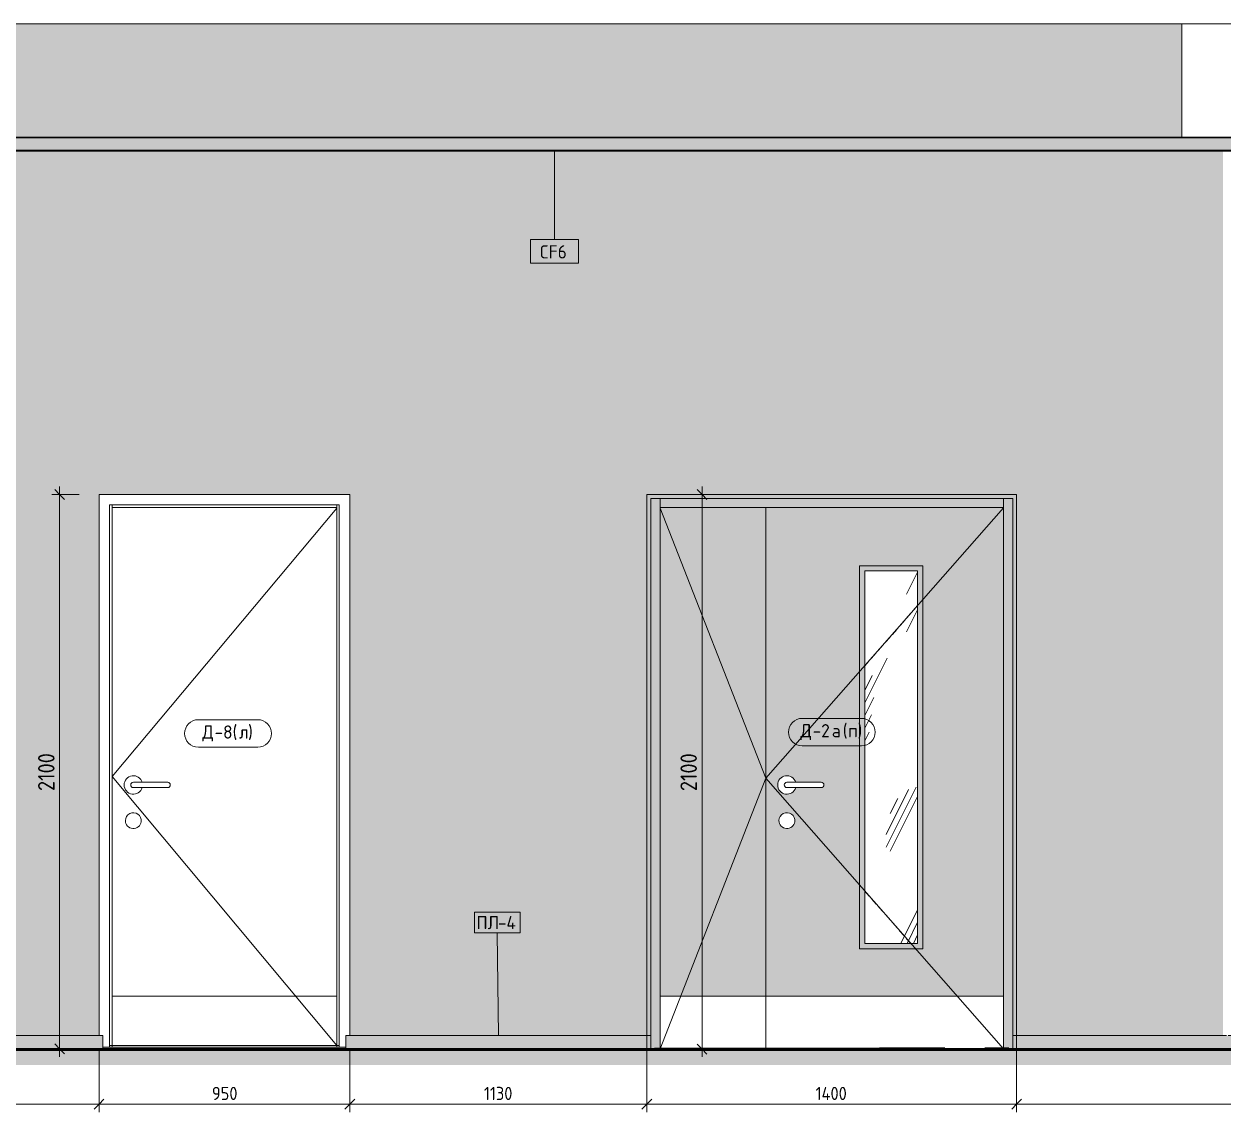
# Model space of a CAD drawing. Header units: millimetres. Extents: x 80461 to 154144, y -1987 to 15370.
# Drawn here: x 141929 to 146470, y 8161 to 12280 of the extents above; entities that cross this region are included whole.
import ezdxf

# ---------------------------------------------------------------- set-up
doc = ezdxf.new("R2010")
doc.units = ezdxf.units.MM
doc.linetypes.add('200_ШТРИХ__ш1_п0_6_', pattern=[40, 25, -15])
doc.linetypes.add('Штрих', pattern=[158.75, 79.375, -79.375])
for name, color, linetype, lineweight in [('A-ANNO-DIMS', 7, 'Continuous', 9), ('A-ANNO-DIMS-25', 7, 'Continuous', 9), ('A-CLNG-IDEN', 7, 'Continuous', 9), ('A-DETL', 7, 'Continuous', 9), ('A-DOOR', 7, 'Continuous', 9), ('A-DOOR-2', 7, 'Штрих', 9), ('A-DOOR-3', 7, '200_ШТРИХ__ш1_п0_6_', 9), ('A-DOOR-FRAM-1', 7, 'Continuous', 9), ('A-DOOR-IDEN', 7, 'Continuous', 9), ('A-FLOR', 7, 'Continuous', 9), ('A-GENM', 7, 'Continuous', 9), ('A-GENM-IDEN', 7, 'Continuous', 9), ('A-WALL-PATT', 7, 'Continuous', 9), ('I-WALL', 7, 'Continuous', 9), ('Ограждение', 7, 'Continuous', 9), ('Поручни', 7, 'Continuous', 9)]:
    doc.layers.add(name, color=color, linetype=linetype, lineweight=lineweight)
for name, color, linetype, lineweight, true_color in [('A-CLNG-1', 7, 'Continuous', 9, 0x787878), ('A-CLNG-FNSH-1', 7, 'Continuous', 30, 0x3c3c3c), ('A-FLOR-1', 7, 'Continuous', 9, 0x787878), ('A-FLOR-FNSH-2', 7, 'Continuous', 30, 0x3c3c3c)]:
    doc.layers.add(name, color=color, linetype=linetype, lineweight=lineweight, true_color=true_color)
doc.styles.add('GOST Common_5', font='GOST_Common.ttf', dxfattribs={"height": 50})
doc.styles.add('ISOCPEUR_2', font='isocpeur.ttf', dxfattribs={"width": 0.9, "height": 62.5})
doc.styles.add('ISOCPEUR_3', font='isocpeur.ttf', dxfattribs={"width": 0.9, "height": 50})
doc.dimstyles.new('ISO-2_0_0_9К_Средний_округл2', dxfattribs={"dimscale": 304.8, "dimtxt": 49.799059, "dimasz": 0.123031, "dimexe": 0.098425, "dimexo": 0, "dimgap": 0, "dimtad": 1, "dimdec": 0, "dimrnd": 10, "dimzin": 0, "dimdsep": 46, "dimtxsty": 'ISOCPEUR_3', "dimblk1": 'OBLIQUE', "dimblk2": 'OBLIQUE', "dimsah": 1, "dimcen": 0.09, "dimdle": 0.098425, "dimazin": 0, "dimtfac": 1, "dimtdec": 4, "dimtix": 1, "dimtmove": 0, "dimatfit": 3, "dimfxl": 1, "dimtvp": 1, "dimtolj": 1, "dimtzin": 0, "dimarcsym": 2})
doc.dimstyles.new('ISO-2_5_0_9К_БОЛЬШОЙ_1', dxfattribs={"dimscale": 304.8, "dimtxt": 62.248823, "dimasz": 0.123031, "dimexe": 0.098425, "dimexo": 0.246063, "dimgap": 0, "dimtad": 1, "dimdec": 0, "dimrnd": 10, "dimzin": 0, "dimdsep": 46, "dimtxsty": 'ISOCPEUR_2', "dimblk1": 'OBLIQUE', "dimblk2": 'OBLIQUE', "dimsah": 1, "dimcen": 0.09, "dimdle": 0.098425, "dimazin": 0, "dimtfac": 1, "dimtdec": 4, "dimtix": 1, "dimtmove": 0, "dimatfit": 3, "dimfxl": 1, "dimtvp": 1, "dimtolj": 1, "dimtzin": 0, "dimarcsym": 2})

# ---------------------------------------------------------------- blocks, each defined once
blk = doc.blocks.new('110_Дверь_СКБ_2Ст - Д-2а_п_ Из коридора на лестницу-32215207-Развертка 3_41-3')
at = {"layer": 'A-DOOR'}
blk.add_hatch(color=256, dxfattribs=at).paths.add_polyline_path([(-91335, 8599), (-90935, 8599), (-90935, 10449), (-91335, 10449), (-91335, 8831)])
h = blk.add_hatch(color=256, dxfattribs=at)
h.paths.add_polyline_path([(-90935, 8599), (-90035, 8599), (-90035, 10449), (-90935, 10449), (-90935, 8831)])
h.paths.add_polyline_path([(-90466.5, 8799), (-90560, 8799), (-90560, 10209), (-90360, 10209), (-90360, 8799)])
h.paths.add_polyline_path([(-90857.1, 9234.1), (-90864.5, 9235.5), (-90871.2, 9238.8), (-90877, 9243.6), (-90881.3, 9249.6), (-90884.1, 9256.6), (-90885, 9264), (-90884, 9271.5), (-90881.3, 9278.5), (-90876.8, 9284.6), (-90870.9, 9289.4), (-90864.1, 9292.6), (-90856.6, 9294), (-90849.1, 9293.4), (-90841.9, 9291), (-90835.6, 9286.9), (-90830.5, 9281.3), (-90827, 9274.6), (-90825.2, 9267.3), (-90825.3, 9259.7), (-90827.3, 9252.5), (-90831, 9246), (-90836.2, 9240.6), (-90842.5, 9236.7), (-90849.7, 9234.5)])
h.paths.add_polyline_path([(-90855.5, 9364), (-90864.5, 9365.3), (-90872.8, 9368.9), (-90879.9, 9374.4), (-90885.4, 9381.7), (-90888.8, 9390), (-90890, 9399), (-90888.8, 9408), (-90885.4, 9416.3), (-90879.9, 9423.6), (-90872.8, 9429.1), (-90864.5, 9432.7), (-90855, 9433.9), (-90846.5, 9433), (-90838.1, 9429.7), (-90830.8, 9424.3), (-90825.1, 9417.3), (-90821.5, 9409), (-90725, 9409), (-90722.4, 9408.7), (-90720, 9407.7), (-90717.9, 9406.1), (-90716.3, 9404), (-90715.3, 9401.6), (-90715, 9399), (-90715.3, 9396.4), (-90716.3, 9394), (-90717.9, 9391.9), (-90720, 9390.3), (-90722.4, 9389.3), (-90725, 9389), (-90821.5, 9389), (-90825.1, 9380.7), (-90830.8, 9373.7), (-90838.1, 9368.3), (-90846.5, 9365), (-90855, 9364.1)])
h = blk.add_hatch(dxfattribs=at)
h.set_pattern_fill('FP_26', color=256, style=0, pattern_type=2)
h.set_pattern_definition([(63.435, (81.2, 31.75), (-255.5833, 766.7475), [317.5, -190.5, 317.5, -190.5, -403.903]), (63.435, (81.2, 31.75), (-255.5833, 766.7475), [-1016, 127, -276.903]), (63.435, (65.34, 47.6), (-255.5833, 766.7475), [254, -317.5, 190.5, -190.5, -467.403]), (63.435, (65.34, 47.6), (-255.5833, 766.7475), [-952.5, 222.25, -245.153]), (63.435, (65.34, 95.25), (-255.5833, 766.7475), [190.5, -381, 127, -190.5, -530.903]), (63.435, (65.34, 95.25), (-255.5833, 766.7475), [-889, 285.75, -245.153]), (63.435, (112.97, 47.6), (-255.5833, 766.7475), [190.5, -381, 158.75, -6404.653]), (63.435, (160.6, 95.25), (-255.5833, 766.7475), [95.25, -476.25, 63.5, -6499.903]), (63.435, (81.2, 174.6), (-255.5833, 766.7475), [63.5, -476.25, 63.5, -254, -562.653]), (63.435, (81.2, 174.6), (-255.5833, 766.7475), [-857.25, 158.75, -403.903]), (63.435, (366.97, 127), (-255.5833, 766.7475), [317.5, -476.25, 381, -251.503]), (63.435, (366.97, 79.4), (-255.5833, 766.7475), [444.5, -317.5, 476.25, -188.003]), (63.435, (398.7, 95.25), (-255.5833, 766.7475), [508, -254, 381, -276.903]), (63.435, (446.34, 142.9), (-255.5833, 766.7475), [317.5, -444.5, 254, -403.903]), (63.435, (398.7, 238.1), (-255.5833, 766.7475), [158.75, -635, 190.5, -435.653]), (63.435, (493.97, 190.5), (-255.5833, 766.7475), [127, -635, 127, -530.903])])
h.paths.add_polyline_path([(-90360, 8799), (-90360, 10209), (-90560, 10209), (-90560, 8799), (-90466.5, 8799)])
at = {"layer": 'A-DOOR-FRAM-1'}
for points in [[(-90000, 8450), (-89985, 8450), (-89985, 10499), (-91385, 10499), (-91385, 8450), (-91370, 8450), (-91370, 10484), (-90000, 10484), (-90000, 8461.4)], [(-91370, 8400), (-91356.2, 8400), (-91356.2, 8402), (-91335, 8402), (-91335, 10484), (-91370, 10484), (-91370, 8402)], [(-91335, 10449), (-90035, 10449), (-90035, 10484), (-91335, 10484)], [(-90015, 8400), (-90000, 8400), (-90000, 10484), (-90035, 10484), (-90035, 8402), (-90015, 8402)]]:
    blk.add_hatch(color=256, dxfattribs=at).paths.add_polyline_path(points)
at = {"layer": 'A-DOOR'}
for p, q in [((-90935, 10449), (-91335, 10449)), ((-91335, 8599), (-91335, 10449)), ((-90035, 10449), (-90935, 10449)), ((-90935, 8599), (-90935, 10449)), ((-90935, 10449), (-90935, 8599)), ((-90035, 10449), (-90035, 8599)), ((-90580, 10229), (-90340, 10229)), ((-90580, 10229), (-90580, 8779)), ((-90340, 10229), (-90340, 8779)), ((-90560, 10209), (-90560, 8799)), ((-90360, 10209), (-90560, 10209)), ((-90360, 8799), (-90360, 10209)), ((-90725, 9409), (-90855, 9409)), ((-90855, 9409), (-90821.5, 9409)), ((-90855, 9389), (-90725, 9389)), ((-90821.5, 9389), (-90855, 9389)), ((-90580, 8779), (-90340, 8779)), ((-90560, 8799), (-90360, 8799)), ((-90935, 8599), (-91335, 8599)), ((-91335, 8599), (-91335, 8402)), ((-90935, 8599), (-90035, 8599)), ((-90935, 8599), (-90935, 8402)), ((-90935, 8402), (-90935, 8599)), ((-90035, 8599), (-90035, 8402))]:
    blk.add_line(p, q, dxfattribs=at)
for centre, radius, start, end in [((-90855, 9399), 35, 16.6015, 180), ((-90855, 9399), 10, 90, 270), ((-90855, 9399), 10, 90, 270), ((-90725, 9399), 10, 270, 90), ((-90855, 9399), 35, 180, 343.3985), ((-90855, 9264), 30, 351.8301, 180), ((-90855, 9264), 30, 180, 351.8301)]:
    blk.add_arc(centre, radius, start, end, dxfattribs=at)
at = {"layer": 'A-DOOR-2'}
for p, q in [((-89985, 10499), (-91385, 10499)), ((-91385, 8400), (-91385, 10499)), ((-89985, 10499), (-91385, 10499)), ((-91385, 8400), (-91385, 10499)), ((-89985, 8400), (-89985, 10499)), ((-89985, 8400), (-89985, 10499))]:
    blk.add_line(p, q, dxfattribs=at)
at = {"layer": 'A-DOOR-3'}
for p, q in [((-90360, 10077.9), (-90560, 9850.4)), ((-90560, 8996.9), (-90386.2, 8799))]:
    blk.add_line(p, q, dxfattribs=at)
at = {"layer": 'A-DOOR-FRAM-1'}
for p, q in [((-91370, 8450), (-91370, 10484)), ((-91370, 10484), (-90000, 10484)), ((-91335, 10449), (-91335, 10484)), ((-91335, 10484), (-91335, 8599)), ((-90035, 10449), (-91335, 10449)), ((-90035, 10484), (-90035, 10449)), ((-90035, 10484), (-90035, 8599)), ((-90000, 10484), (-90000, 8450))]:
    blk.add_line(p, q, dxfattribs=at)
blk = doc.blocks.new('110_Дверь_СКБ_1Ст_Внутренняя1 - Д-8 950x2100h_охрана-31784688-Развертка 3_41-3')
at = {"layer": 'A-DOOR'}
for p, q in [((-92560, 10447.3), (-93410, 9431)), ((-93410, 9431), (-92560, 8413)), ((-93200, 9409), (-93330, 9409)), ((-93330, 9409), (-93296.5, 9409)), ((-93330, 9389), (-93200, 9389)), ((-93296.5, 9389), (-93330, 9389)), ((-92560, 8599), (-93410, 8599))]:
    blk.add_line(p, q, dxfattribs=at)
for centre, radius, start, end in [((-93330, 9399), 35, 16.6015, 180), ((-93330, 9399), 10, 90, 270), ((-93330, 9399), 10, 90, 270), ((-93200, 9399), 10, 270, 90), ((-93330, 9399), 35, 180, 343.3985), ((-93330, 9264), 30, 351.8301, 180), ((-93330, 9264), 30, 180, 351.8301)]:
    blk.add_arc(centre, radius, start, end, dxfattribs=at)
at = {"layer": 'A-DOOR-FRAM-1'}
for p, q in [((-93420, 8406.3), (-93420, 10459)), ((-93420, 10459), (-92550, 10459)), ((-93410, 10449), (-93410, 10459)), ((-93410, 10459), (-93410, 8406.3)), ((-93410, 10449), (-92560, 10449)), ((-92560, 10459), (-92560, 10449)), ((-92560, 8406.3), (-92560, 10459)), ((-92550, 10459), (-92550, 8406.3)), ((-92550, 8413), (-93420, 8413))]:
    blk.add_line(p, q, dxfattribs=at)
blk = doc.blocks.new('Плинтус - Плинтус светлый _сад_-33488235-Развертка 3_41-3')
at = {"layer": 'A-GENM'}
blk.add_hatch(color=256, dxfattribs=at).paths.add_polyline_path([(-90000, 8400), (-89170, 8400), (-89170, 8450), (-90000, 8450)])
for p, q in [((-90000, 8450), (-89190.5, 8450)), ((-90000, 8450), (-90000, 8400)), ((-89183.7, 8450), (-89170, 8450)), ((-89170, 8400), (-89170, 8450))]:
    blk.add_line(p, q, dxfattribs=at)
blk = doc.blocks.new('Плинтус - Плинтус светлый _сад_-33488238-Развертка 3_41-3')
at = {"layer": 'A-GENM'}
blk.add_hatch(color=256, dxfattribs=at).paths.add_polyline_path([(-94271.9, 8400), (-93445, 8400), (-93445, 8450), (-97382.9, 8450), (-97382.9, 8400), (-94290, 8400)])
for p, q in [((-97382.9, 8450), (-96698.3, 8450)), ((-96698.3, 8450), (-96578.3, 8450)), ((-96578.3, 8450), (-96092.3, 8450)), ((-96092.3, 8450), (-95972.3, 8450)), ((-95972.3, 8450), (-94698.3, 8450)), ((-94698.3, 8450), (-94578.3, 8450)), ((-94578.3, 8450), (-93445, 8450)), ((-93445, 8400), (-93445, 8450))]:
    blk.add_line(p, q, dxfattribs=at)
blk = doc.blocks.new('Плинтус - Плинтус светлый _сад_-33412398-Развертка 3_41-3')
at = {"layer": 'A-GENM'}
blk.add_hatch(color=256, dxfattribs=at).paths.add_polyline_path([(-91735, 8400), (-91370, 8400), (-91370, 8450), (-92525, 8450), (-92525, 8400), (-92157.8, 8400)])
for p, q in [((-92525, 8450), (-91370, 8450)), ((-92525, 8450), (-92525, 8400)), ((-91370, 8400), (-91370, 8450))]:
    blk.add_line(p, q, dxfattribs=at)
blk = doc.blocks.new('Ограждение - Ограждение-32882356-Развертка 3_41-3')
at = {"layer": 'Ограждение'}
blk.add_hatch(color=256, dxfattribs=at).paths.add_polyline_path([(-93445, 8400), (-92525, 8400), (-92525, 8406.3), (-93445, 8406.3)])
at = {"layer": 'Поручни'}
blk.add_line((-93445, 8406.3), (-92525, 8406.3), dxfattribs=at)
blk = doc.blocks.new('DIMBLOCK52-Развертка 3_41-3')
at = {"layer": 'A-ANNO-DIMS-25'}
for p, q in [((138274.6, 8400), (138274.6, 8160.7)), ((138274.6, 8190.7), (138274.6, 8400)), ((142213.6, 8400), (142213.6, 8160.7)), ((142213.6, 8190.7), (142213.6, 8400)), ((138274.6, 8190.7), (142213.6, 8190.7))]:
    blk.add_line(p, q, dxfattribs=at)
at = {"layer": 'A-ANNO-DIMS-25', "lineweight": 20}
for p, q in [((138274.6, 8190.7), (138255.8, 8172)), ((138274.6, 8190.7), (138293.3, 8209.5)), ((142213.6, 8190.7), (142194.8, 8172)), ((142213.6, 8190.7), (142232.3, 8209.5))]:
    blk.add_line(p, q, dxfattribs=at)
at = {"layer": 'A-ANNO-DIMS-25', "color": 0, "insert": (140178.5, 8256), "char_height": 50, "width": 157.442, "attachment_point": 1, "line_spacing_factor": 1.149209, "style": 'ISOCPEUR_3'}
blk.add_mtext('3940', dxfattribs=at)
blk = doc.blocks.new('_Oblique')
at = {"color": 0, "linetype": 'ByBlock', "lineweight": -2}
blk.add_line((-0.5, -0.5), (0.5, 0.5), dxfattribs=at)
blk = doc.blocks.new('DIMBLOCK53-Развертка 3_41-3')
at = {"layer": 'A-ANNO-DIMS-25'}
for p, q in [((142213.6, 8400), (142213.6, 8160.7)), ((142213.6, 8190.7), (142213.6, 8400)), ((143163.6, 8399), (143163.6, 8160.7)), ((143163.6, 8190.7), (143163.6, 8399)), ((142213.6, 8190.7), (143163.6, 8190.7))]:
    blk.add_line(p, q, dxfattribs=at)
at = {"layer": 'A-ANNO-DIMS-25', "lineweight": 20}
for p, q in [((142213.6, 8190.7), (142194.8, 8172)), ((142213.6, 8190.7), (142232.3, 8209.5)), ((143163.6, 8190.7), (143144.8, 8172)), ((143163.6, 8190.7), (143182.3, 8209.5))]:
    blk.add_line(p, q, dxfattribs=at)
at = {"layer": 'A-ANNO-DIMS-25', "color": 0, "insert": (142641.2, 8256), "char_height": 50, "width": 113.772, "attachment_point": 1, "line_spacing_factor": 1.149209, "style": 'ISOCPEUR_3'}
blk.add_mtext('950', dxfattribs=at)
blk = doc.blocks.new('DIMBLOCK54-Развертка 3_41-3')
at = {"layer": 'A-ANNO-DIMS-25'}
for p, q in [((143163.6, 8399), (143163.6, 8160.7)), ((143163.6, 8190.7), (143163.6, 8399)), ((144288.6, 8399), (144288.6, 8160.7)), ((144288.6, 8190.7), (144288.6, 8399)), ((143163.6, 8190.7), (144288.6, 8190.7))]:
    blk.add_line(p, q, dxfattribs=at)
at = {"layer": 'A-ANNO-DIMS-25', "lineweight": 20}
for p, q in [((143163.6, 8190.7), (143144.8, 8172)), ((143163.6, 8190.7), (143182.3, 8209.5)), ((144288.6, 8190.7), (144269.8, 8172)), ((144288.6, 8190.7), (144307.3, 8209.5))]:
    blk.add_line(p, q, dxfattribs=at)
at = {"layer": 'A-ANNO-DIMS-25', "color": 0, "insert": (143671.5, 8256), "char_height": 50, "width": 131.01, "attachment_point": 1, "line_spacing_factor": 1.149209, "style": 'ISOCPEUR_3'}
blk.add_mtext('1130', dxfattribs=at)
blk = doc.blocks.new('DIMBLOCK55-Развертка 3_41-3')
at = {"layer": 'A-ANNO-DIMS-25'}
for p, q in [((144288.6, 8399), (144288.6, 8160.7)), ((144288.6, 8190.7), (144288.6, 8399)), ((145688.6, 8399), (145688.6, 8160.7)), ((145688.6, 8190.7), (145688.6, 8399)), ((144288.6, 8190.7), (145688.6, 8190.7))]:
    blk.add_line(p, q, dxfattribs=at)
at = {"layer": 'A-ANNO-DIMS-25', "lineweight": 20}
for p, q in [((144288.6, 8190.7), (144269.8, 8172)), ((144288.6, 8190.7), (144307.3, 8209.5)), ((145688.6, 8190.7), (145669.8, 8172)), ((145688.6, 8190.7), (145707.3, 8209.5))]:
    blk.add_line(p, q, dxfattribs=at)
at = {"layer": 'A-ANNO-DIMS-25', "color": 0, "insert": (144927.3, 8256), "char_height": 50, "width": 147.099, "attachment_point": 1, "line_spacing_factor": 1.149209, "style": 'ISOCPEUR_3'}
blk.add_mtext('1400', dxfattribs=at)
blk = doc.blocks.new('DIMBLOCK56-Развертка 3_41-3')
at = {"layer": 'A-ANNO-DIMS-25'}
for p, q in [((145688.6, 8399), (145688.6, 8160.7)), ((145688.6, 8190.7), (145688.6, 8399)), ((150683.6, 8400), (150683.6, 8160.7)), ((150683.6, 8190.7), (150683.6, 8400)), ((145688.6, 8190.7), (150713.6, 8190.7))]:
    blk.add_line(p, q, dxfattribs=at)
at = {"layer": 'A-ANNO-DIMS-25', "lineweight": 20}
for p, q in [((145688.6, 8190.7), (145669.8, 8172)), ((145688.6, 8190.7), (145707.3, 8209.5)), ((150683.6, 8190.7), (150664.8, 8172)), ((150683.6, 8190.7), (150702.3, 8209.5))]:
    blk.add_line(p, q, dxfattribs=at)
at = {"layer": 'A-ANNO-DIMS-25', "color": 0, "insert": (148120.5, 8256), "char_height": 50, "width": 157.442, "attachment_point": 1, "line_spacing_factor": 1.149209, "style": 'ISOCPEUR_3'}
blk.add_mtext('4990', dxfattribs=at)
blk = doc.blocks.new('М_двери - Типоразмер_рамка-25223575-Развертка 3_41-3')
at = {"layer": 'A-DOOR-IDEN'}
for p, q in [((-92859.1, 9646), (-93083.9, 9646)), ((-93083.9, 9542), (-92859.1, 9542))]:
    blk.add_line(p, q, dxfattribs=at)
for centre, start, end in [((-93083.9, 9594), 90, 270), ((-92859.1, 9594), 270, 90)]:
    blk.add_arc(centre, 52, start, end, dxfattribs=at)
blk = doc.blocks.new('Mark Reiling - Mark Reiling-26174330-Развертка 3_41-3')
at = {"layer": 'A-GENM-IDEN'}
for p, q in [((-95520.2, 8820), (-95520.2, 8741.2)), ((-95520.2, 8820), (-95346.7, 8820)), ((-95346.7, 8820), (-95520.2, 8820)), ((-95520.2, 8820), (-95520.2, 8741.2)), ((-95346.7, 8741.2), (-95346.7, 8820)), ((-95346.7, 8741.2), (-95346.7, 8820)), ((-95520.2, 8741.2), (-95346.7, 8741.2)), ((-95520.2, 8741.2), (-95346.7, 8741.2))]:
    blk.add_line(p, q, dxfattribs=at)
blk = doc.blocks.new('М_потолков - Марка_ Имя типа-25382930-Развертка 3_41-3')
at = {"layer": 'A-CLNG-IDEN'}
for p, q in [((-91644.4, 11464.4), (-91825.6, 11464.4)), ((-91825.6, 11464.4), (-91825.6, 11375)), ((-91644.4, 11375), (-91644.4, 11464.4)), ((-91825.6, 11375), (-91644.4, 11375))]:
    blk.add_line(p, q, dxfattribs=at)
blk = doc.blocks.new('DIMBLOCK57-Развертка 3_41-3')
at = {"layer": 'A-ANNO-DIMS-25'}
for p, q in [((142138.6, 10499), (142034.5, 10499)), ((142064.5, 8370), (142064.5, 10529)), ((142064.5, 10499), (142138.6, 10499)), ((142113, 8400), (142034.5, 8400)), ((142064.5, 8400), (142113, 8400))]:
    blk.add_line(p, q, dxfattribs=at)
at = {"layer": 'A-ANNO-DIMS-25', "lineweight": 20}
for p, q in [((142064.5, 10499), (142045.7, 10517.8)), ((142064.5, 10499), (142083.2, 10480.2)), ((142064.5, 8400), (142045.7, 8418.7)), ((142064.5, 8400), (142083.2, 8381.2))]:
    blk.add_line(p, q, dxfattribs=at)
at = {"layer": 'A-ANNO-DIMS-25', "color": 0, "insert": (141982.8, 9375.9), "char_height": 62.5, "width": 176.691, "attachment_point": 1, "rotation": 90, "line_spacing_factor": 1.149209, "style": 'ISOCPEUR_2'}
blk.add_mtext('2100', dxfattribs=at)
blk = doc.blocks.new('DIMBLOCK58-Развертка 3_41-3')
at = {"layer": 'A-ANNO-DIMS-25'}
for p, q in [((144545.5, 10499), (144467.1, 10499)), ((144497.1, 8369), (144497.1, 10529)), ((144497.1, 10499), (144545.5, 10499)), ((144545.5, 8399), (144467.1, 8399)), ((144497.1, 8399), (144545.5, 8399))]:
    blk.add_line(p, q, dxfattribs=at)
at = {"layer": 'A-ANNO-DIMS-25', "lineweight": 20}
for p, q in [((144497.1, 10499), (144478.3, 10517.7)), ((144497.1, 10499), (144515.8, 10480.2)), ((144497.1, 8399), (144478.3, 8417.8)), ((144497.1, 8399), (144515.8, 8380.2))]:
    blk.add_line(p, q, dxfattribs=at)
at = {"layer": 'A-ANNO-DIMS-25', "color": 0, "insert": (144415.4, 9375.4), "char_height": 62.5, "width": 176.691, "attachment_point": 1, "rotation": 90, "line_spacing_factor": 1.149209, "style": 'ISOCPEUR_2'}
blk.add_mtext('2100', dxfattribs=at)

msp = doc.modelspace()

# ---------------------------------------------------------------- hatches: boundary and pattern name
at = {"layer": 'A-CLNG-1'}
msp.add_hatch(color=256, dxfattribs=at).paths.add_polyline_path([(144288.6, 11800), (150682.6, 11800), (150682.6, 11850), (137194.6, 11850), (137194.6, 11800), (143938.6, 11800)])
at = {"layer": 'A-FLOR'}
for points in [[(144385.7, 8400), (144667.8, 8400), (144667.8, 8402), (144317.4, 8402), (144317.4, 8400), (144361.5, 8400)], [(145087.7, 8400), (145169.1, 8400), (145169.1, 8402), (144667.8, 8402), (144667.8, 8400), (145011.3, 8400)]]:
    msp.add_hatch(color=256, dxfattribs=at).paths.add_polyline_path(points)
at = {"layer": 'A-FLOR-1'}
h = msp.add_hatch(color=256, dxfattribs=at)
h.paths.add_polyline_path([(145313.6, 8400), (145416.3, 8400), (145416.3, 8402), (145169.1, 8402), (145169.1, 8400), (145207.1, 8400)])
h.paths.add_polyline_path([(145637.8, 8400), (145658.6, 8400), (145658.6, 8402), (145568.6, 8402), (145568.6, 8400), (145637.3, 8400)])
msp.add_hatch(color=256, dxfattribs=at).paths.add_polyline_path([(140767.5, 8338.2), (150703.6, 8338.2), (150703.6, 8395), (137173.6, 8395), (137173.6, 8338.2), (140661.8, 8338.2)])
at = {"layer": 'A-WALL-PATT'}
h = msp.add_hatch(color=256, dxfattribs=at)
h.paths.add_polyline_path([(146052.7, 8450), (146470.1, 8450), (146470.1, 11800), (138275.6, 11800), (138275.6, 8450), (138975.3, 8450), (139008.9, 9197), (139003.1, 9198.7), (138980.6, 9208.4), (138959.5, 9220.8), (138940.1, 9235.7), (138922.6, 9252.8), (138907.3, 9271.9), (138894.5, 9292.8), (138884.3, 9315.1), (138876.9, 9338.4), (138872.4, 9362.5), (138870.9, 9386.9), (138839.5, 9380.1), (138807.6, 9376.4), (138775.4, 9375.7), (138743.4, 9378), (138711.7, 9383.4), (138680.6, 9391.8), (138650.5, 9403.1), (138621.6, 9417.2), (138594.2, 9434), (138568.5, 9453.3), (138544.8, 9474.9), (138523.2, 9498.8), (138504, 9524.5), (138487.3, 9552), (138473.3, 9581), (138462.1, 9611.1), (138453.8, 9642.2), (138448.5, 9673.9), (138446.3, 9706), (138447.1, 9738.1), (138450.9, 9770), (138457.8, 9801.4), (138467.6, 9832), (138480.3, 9861.6), (138495.8, 9889.8), (138513.8, 9916.4), (138534.3, 9941.1), (138557.1, 9963.9), (138532.6, 9977.2), (138509.8, 9993.1), (138488.8, 10011.4), (138469.9, 10031.9), (138453.3, 10054.3), (138439.3, 10078.4), (138428, 10103.9), (138419.5, 10130.4), (138413.9, 10157.7), (138411.3, 10185.4), (138411.8, 10213.3), (138415.2, 10240.9), (138421.7, 10268), (138431, 10294.3), (138443.2, 10319.3), (138458, 10343), (138475.2, 10364.8), (138494.8, 10384.7), (138516.3, 10402.3), (138539.7, 10417.5), (138564.6, 10430.1), (138590.6, 10439.8), (138617.6, 10446.7), (138645.2, 10450.7), (138633.5, 10471.4), (138624.5, 10493.4), (138618.4, 10516.4), (138615.2, 10540), (138615.2, 10565.5), (138617.8, 10587.5), (138623.5, 10610.6), (138632.2, 10632.7), (138643.5, 10653.7), (138657.4, 10673), (138673.6, 10690.4), (138691.9, 10705.7), (138712, 10718.5), (138733.5, 10728.6), (138756.1, 10736), (138779.5, 10740.5), (138803.2, 10742), (138827, 10740.5), (138850.4, 10736), (138873, 10728.6), (138894.5, 10718.5), (138914.6, 10705.7), (138932.9, 10690.4), (138949.1, 10673), (138963, 10653.7), (138974.3, 10632.7), (138982.9, 10610.6), (138988.7, 10587.5), (138991.5, 10563.8), (138991.3, 10540), (138988.1, 10516.4), (138982, 10493.4), (138973, 10471.4), (138961.3, 10450.7), (138984.6, 10466.8), (139009.5, 10480.3), (139035.7, 10491.1), (139062.9, 10499.1), (139090.8, 10504), (139119.1, 10505.9), (139147.5, 10504.8), (139175.5, 10500.7), (139202.9, 10493.6), (139229.5, 10483.5), (139254.7, 10470.7), (139278.5, 10455.2), (139300.5, 10437.3), (139320.4, 10417.2), (139338.1, 10395), (139353.2, 10371), (139365.7, 10345.6), (139375.4, 10318.9), (139382.2, 10291.4), (139386, 10263.3), (139386.8, 10235), (139384.5, 10206.7), (139379.2, 10178.9), (139371, 10151.7), (139398.4, 10158.9), (139426.4, 10163.1), (139454.8, 10164.3), (139483, 10162.4), (139511, 10157.6), (139538.2, 10149.7), (139564.4, 10139), (139589.4, 10125.5), (139612.7, 10109.4), (139634.2, 10090.9), (139653.7, 10070), (139670.6, 10047.5), (139685.2, 10023.2), (139687.6, 10018.5), (139726.5, 10011.2), (139764.6, 10000.8), (139801.9, 9987.4), (139837.9, 9971.2), (139872.6, 9952.1), (139905.7, 9930.4), (139936.9, 9906.1), (139966.1, 9879.4), (139993.1, 9850.5), (140019.8, 9816.6), (140039.9, 9786.8), (140059.3, 9752.3), (140076, 9716.4), (140089.8, 9679.3), (140100.6, 9641.3), (140108.4, 9602.5), (140113, 9563.2), (140114.6, 9523.7), (140113, 9484.2), (140108.3, 9444.9), (140100.5, 9406.1), (140089.3, 9367), (140075.9, 9331), (140059.2, 9295.1), (140039.7, 9260.7), (140017.6, 9227.9), (139992.9, 9196.9), (139965.9, 9168), (139936.7, 9141.4), (139905.4, 9117.1), (139872.4, 9095.4), (139837.7, 9076.4), (139801.6, 9060.1), (139763.3, 9046.5), (139756, 9044.5), (139679.3, 8939), (139701.3, 8450), (140975.3, 8450), (141015.8, 9349.2), (141009, 9334.8), (140995, 9311.7), (140978.7, 9290.2), (140960.1, 9270.6), (140939.6, 9253.1), (140917.3, 9237.9), (140893.5, 9225.1), (140868.5, 9214.9), (140842.6, 9207.4), (140816, 9202.7), (140789.1, 9200.9), (140762.1, 9201.9), (140735.4, 9205.8), (140709.3, 9212.5), (140684, 9222), (140659.9, 9234), (140637.2, 9248.6), (140616.1, 9265.5), (140597, 9284.5), (140580, 9305.5), (140565.3, 9328.2), (140553.1, 9352.2), (140543.6, 9377.5), (140536.7, 9403.6), (140532.7, 9430.3), (140531.6, 9457.2), (140533.3, 9484.2), (140537.8, 9510.8), (140509.8, 9506.9), (140481.6, 9506), (140453.4, 9508.2), (140425.6, 9513.3), (140396.3, 9522.2), (140370.3, 9533.4), (140345.7, 9547.2), (140322.6, 9563.5), (140301.4, 9582.3), (140282.4, 9603.1), (140265.6, 9625.9), (140251.4, 9650.4), (140239.8, 9676.3), (140231.6, 9700.6), (140225.5, 9728.2), (140222.4, 9756.3), (140222.3, 9784.5), (140225.2, 9812.7), (140231, 9840.3), (140239.8, 9867.2), (140251.4, 9893), (140265.6, 9917.4), (140282.4, 9940.2), (140301.4, 9961), (140322.6, 9979.7), (140345.7, 9996.1), (140370.3, 10009.9), (140396.3, 10021), (140388.5, 10046), (140383.4, 10071.7), (140381, 10097.8), (140381.5, 10124), (140384.7, 10150.1), (140390.7, 10175.6), (140399.3, 10200.3), (140410.6, 10224), (140424.3, 10246.3), (140440.3, 10267.1), (140458.5, 10286), (140478.5, 10302.9), (140500.3, 10317.6), (140523.4, 10329.8), (140547.8, 10339.5), (140573, 10346.6), (140598.9, 10350.9), (140625.1, 10352.5), (140651.2, 10351.3), (140677.1, 10347.2), (140702.5, 10340.5), (140726.9, 10331.1), (140750.3, 10319.1), (140772.2, 10304.7), (140792.4, 10288), (140810.8, 10269.3), (140817.5, 10294.6), (140827, 10319), (140839.2, 10342.1), (140853.9, 10363.7), (140871.1, 10383.4), (140890.3, 10401.1), (140911.5, 10416.5), (140934.3, 10429.3), (140958.4, 10439.5), (140983.5, 10446.9), (141009.2, 10451.3), (141035.3, 10452.8), (141061.4, 10451.3), (141087.2, 10446.9), (141112.3, 10439.5), (141136.4, 10429.3), (141159.2, 10416.5), (141180.3, 10401.1), (141199.6, 10383.4), (141216.7, 10363.7), (141231.5, 10342.1), (141243.7, 10319), (141253.2, 10294.6), (141259.9, 10269.3), (141278.2, 10288), (141298.5, 10304.7), (141320.4, 10319.1), (141343.7, 10331.1), (141368.2, 10340.5), (141393.5, 10347.2), (141419.4, 10351.3), (141445.6, 10352.5), (141471.8, 10350.9), (141497.6, 10346.6), (141522.9, 10339.5), (141547.2, 10329.8), (141570.4, 10317.6), (141592.1, 10302.9), (141612.2, 10286), (141630.3, 10267.1), (141646.3, 10246.3), (141660.1, 10224), (141671.3, 10200.3), (141680, 10175.6), (141686, 10150.1), (141689.2, 10124), (141689.6, 10097.8), (141687.3, 10071.7), (141682.2, 10046), (141674.3, 10021), (141700.3, 10009.9), (141725, 9996.1), (141748, 9979.7), (141769.2, 9961), (141788.3, 9940.2), (141805.1, 9917.4), (141819.3, 9893), (141830.9, 9867.2), (141839.6, 9840.3), (141845.5, 9812.7), (141848.4, 9784.5), (141848.3, 9756.3), (141845.1, 9728.2), (141839, 9700.6), (141830, 9673.8), (141818.2, 9648.1), (141803.8, 9623.8), (141786.8, 9601.2), (141767.6, 9580.5), (141746.2, 9562), (141723, 9545.8), (141698.2, 9532.2), (141672.2, 9521.3), (141645.1, 9513.3), (141617.3, 9508.2), (141589.1, 9506), (141560.8, 9506.9), (141532.8, 9510.8), (141537.4, 9484.2), (141539.1, 9457.2), (141537.9, 9430.3), (141533.9, 9403.6), (141527.1, 9377.5), (141517.5, 9352.2), (141505.3, 9328.2), (141490.7, 9305.5), (141473.7, 9284.5), (141454.5, 9265.5), (141433.5, 9248.6), (141410.8, 9234), (141386.6, 9222), (141361.4, 9212.5), (141335.2, 9205.8), (141308.5, 9201.9), (141281.6, 9200.9), (141254.6, 9202.7), (141228, 9207.4), (141202.1, 9214.9), (141177.1, 9225.1), (141153.4, 9237.9), (141131.1, 9253.1), (141110.6, 9270.6), (141092, 9290.2), (141075.6, 9311.7), (141061.7, 9334.8), (141054.9, 9349.2), (141095.3, 8450), (142213.6, 8450), (142213.6, 10499), (143163.6, 10499), (143163.6, 8450), (144288.6, 8450), (144288.6, 10499), (145688.6, 10499), (145688.6, 8450), (145947, 8450)])
h.paths.add_polyline_path([(139095.3, 8450), (139581.3, 8450), (139607.2, 9023.9), (139568.9, 9025.9), (139529.7, 9031.1), (139490.3, 9039.5), (139453.1, 9050.6), (139416.2, 9064.9), (139380.5, 9082), (139346.3, 9101.9), (139313.8, 9124.4), (139283.2, 9149.5), (139254.6, 9176.8), (139228.3, 9206.4), (139204.4, 9237.9), (139204.4, 9238.3), (139189.4, 9225.7), (139168.8, 9212.5), (139146.8, 9201.8), (139123.6, 9193.9), (139099.6, 9189), (139075.2, 9186.9), (139062.1, 9187.5), (139089.3, 8584.6)])
h.paths.add_polyline_path([(139212.9, 9246.4), (139220, 9253.5), (139222.5, 9256.7), (139218.9, 9252.8)])
h.paths.add_polyline_path([(139228.6, 9264.3), (139234.5, 9271.9), (139234.2, 9271.9), (139233.3, 9270.8)])
h.paths.add_polyline_path([(139242, 9283.7), (139245.6, 9289.4), (139247, 9292.8), (139245.2, 9289.4)])
h.paths.add_polyline_path([(139252.9, 9304.5), (139255.3, 9309.2), (139257.2, 9315.1), (139254.8, 9309)])
h.paths.add_polyline_path([(139261.4, 9326.3), (139262.7, 9330), (139262.7, 9331.2), (139262.3, 9329.7)])
h.paths.add_polyline_path([(139267.2, 9349), (139267.8, 9351.5), (139267.3, 9350)])
h.paths.add_polyline_path([(139270.3, 9372.1), (139270.5, 9373.4), (139270.4, 9373.3)])
h.paths.add_polyline_path([(139688.6, 9785), (139693.8, 9795.7), (139693.8, 9796.5), (139693.5, 9795.7)])
h.paths.add_polyline_path([(139699.4, 9810.5), (139702.8, 9819.7), (139704.4, 9825.6), (139701.4, 9816.6)])
h.paths.add_polyline_path([(139707.4, 9836.6), (139709.4, 9844.3), (139710.4, 9850.5), (139709, 9844.1)])
h.paths.add_polyline_path([(139712.6, 9863.3), (139713.7, 9869.5), (139713.7, 9873), (139713.3, 9869.3)])
h.paths.add_polyline_path([(139715.1, 9890.3), (139715.4, 9895), (139715.1, 9906.1), (139715.1, 9894.8)])
h.paths.add_polyline_path([(139714.8, 9917.4), (139714.7, 9920.6), (139714.4, 9920.6), (139714.7, 9918.2)])
h.paths.add_polyline_path([(139711.7, 9944.3), (139711.5, 9945.9), (139711.5, 9945.2)])
h.paths.add_polyline_path([(139705.9, 9970.7), (139705.9, 9970.8), (139705.9, 9970.8)])
at = {"layer": 'I-WALL'}
msp.add_hatch(color=256, dxfattribs=at).paths.add_polyline_path([(146157.4, 11850), (146313.6, 11850), (146313.6, 12280), (141463.6, 12280), (141463.6, 11850), (146043.6, 11850)])

# ---------------------------------------------------------------- linework, layer by layer
at = {"layer": 'A-CLNG-FNSH-1'}
for p, q in [((150682.6, 11850), (137194.6, 11850)), ((150682.6, 11801), (137194.6, 11801)), ((137194.6, 11800), (150682.6, 11800))]:
    msp.add_line(p, q, dxfattribs=at)
at = {"layer": 'A-CLNG-IDEN'}
msp.add_line((143938.6, 11800), (143938.6, 11464.4), dxfattribs=at)
at = {"layer": 'A-DETL'}
for q in [(144338.6, 10446.5), (145638.6, 10448.4), (144338.6, 8400), (145638.6, 8400)]:
    msp.add_line((144738.6, 9425), q, dxfattribs=at)
at = {"layer": 'A-FLOR'}
for p, q in [((137173.5, 12280), (150703.6, 12280)), ((144317.4, 8400), (144317.4, 8402)), ((144317.4, 8402), (145169.1, 8402)), ((144667.8, 8402), (144667.8, 8400))]:
    msp.add_line(p, q, dxfattribs=at)
at = {"layer": 'A-FLOR-FNSH-2'}
for p, q in [((145416.3, 8402), (145169.1, 8402)), ((145169.1, 8402), (145169.1, 8400)), ((145416.3, 8400), (145416.3, 8402)), ((145658.6, 8402), (145568.6, 8402)), ((145568.6, 8402), (145568.6, 8400)), ((145658.6, 8400), (145658.6, 8402)), ((150703.6, 8400), (137173.5, 8400)), ((137173.5, 8395), (150703.6, 8395))]:
    msp.add_line(p, q, dxfattribs=at)
at = {"layer": 'A-GENM-IDEN'}
msp.add_line((143726.1, 8450), (143721.6, 8838), dxfattribs=at)
at = {"layer": 'I-WALL'}
for p, q in [((146313.6, 11850), (146313.6, 12280)), ((142213.6, 8450), (142213.6, 10499)), ((142213.6, 10499), (143163.6, 10499)), ((143163.6, 10499), (143163.6, 8450)), ((144288.6, 8450), (144288.6, 10499)), ((144288.6, 10499), (145688.6, 10499)), ((145688.6, 10499), (145688.6, 8450))]:
    msp.add_line(p, q, dxfattribs=at)

# ---------------------------------------------------------------- block references
at = {"layer": 'A-CLNG-IDEN'}
msp.add_blockref('М_потолков - Марка_ Имя типа-25382930-Развертка 3_41-3', (235673.6, 0), dxfattribs=at)
at = {"layer": 'A-DOOR'}
msp.add_blockref('110_Дверь_СКБ_1Ст_Внутренняя1 - Д-8 950x2100h_охрана-31784688-Развертка 3_41-3', (235673.6, 0), dxfattribs=at)
at = {"layer": 'A-DOOR-FRAM-1'}
msp.add_blockref('110_Дверь_СКБ_2Ст - Д-2а_п_ Из коридора на лестницу-32215207-Развертка 3_41-3', (235673.6, 0), dxfattribs=at)
at = {"layer": 'A-DOOR-IDEN'}
for p in [(235673.6, 0), (237960.1, 5)]:
    msp.add_blockref('М_двери - Типоразмер_рамка-25223575-Развертка 3_41-3', p, dxfattribs=at)
at = {"layer": 'A-GENM'}
for name in ['Плинтус - Плинтус светлый _сад_-33488238-Развертка 3_41-3', 'Плинтус - Плинтус светлый _сад_-33412398-Развертка 3_41-3', 'Плинтус - Плинтус светлый _сад_-33488235-Развертка 3_41-3']:
    msp.add_blockref(name, (235673.6, 0), dxfattribs=at)
at = {"layer": 'A-GENM-IDEN'}
msp.add_blockref('Mark Reiling - Mark Reiling-26174330-Развертка 3_41-3', (239155.1, 97.8), dxfattribs=at)
at = {"layer": 'Поручни'}
msp.add_blockref('Ограждение - Ограждение-32882356-Развертка 3_41-3', (235673.6, 0), dxfattribs=at)

# ---------------------------------------------------------------- texts
at = {"layer": 'A-CLNG-IDEN', "insert": (143882.1, 11442.3), "char_height": 50, "width": 132.278, "attachment_point": 1, "style": 'GOST Common_5'}
msp.add_mtext('CF6', dxfattribs=at)
at = {"layer": 'A-DOOR-IDEN', "char_height": 50, "attachment_point": 1, "style": 'GOST Common_5'}
for s, insert, width in [('-8(', (142651, 9624.3), 112.236), ('\\fGOST Common|b0|i0|c204|p34|;)', (142778.3, 9624.3), 24.051), ('\\fGOST Common|b0|i0|c204|p34|;Д', (144869.7, 9629.3), 56.118), ('-2', (144916, 9629.3), 88.186), ('\\fGOST Common|b0|i0|c204|p34|;(', (145030.1, 9629.3), 24.051), ('\\fGOST Common|b0|i0|c204|p34|;)', (145086.3, 9629.3), 24.051), ('\\fGOST Common|b0|i0|c204|p34|;Д', (142604.7, 9624.3), 56.118), ('\\fGOST Common|b0|i0|c204|p34|;л', (142743.6, 9624.3), 42.089), ('\\fGOST Common|b0|i0|c204|p34|;а', (144988.7, 9629.3), 50.105), ('\\fGOST Common|b0|i0|c204|p34|;п', (145049.9, 9629.3), 44.093)]:
    msp.add_mtext(s, dxfattribs=dict(at, insert=insert, width=width))
at = {"layer": 'A-GENM-IDEN', "char_height": 50, "attachment_point": 1, "style": 'GOST Common_5'}
for s, insert, width in [('ПЛ', (143643.1, 8902.8), 98.207), ('-4', (143724.1, 8902.8), 94.198)]:
    msp.add_mtext(s, dxfattribs=dict(at, insert=insert, width=width))

# ---------------------------------------------------------------- dimensions: what is measured, and where the dimension line sits
at = {"layer": 'A-ANNO-DIMS'}
for base, p1, p2, override, picture, middle in [((142064.5, 10499), (142038, 8400), (142213.6, 10499), {"dimpost": '<>', "dimfxl": 2106.333495}, 'DIMBLOCK57-Развертка 3_41-3', (142033.2, 9449.5)), ((144497.1, 10499), (144470.5, 8399), (144470.5, 10499), {"dimpost": '<>', "dimfxl": 2100}, 'DIMBLOCK58-Развертка 3_41-3', (144465.8, 9449))]:
    dim = msp.add_linear_dim(base=base, p1=p1, p2=p2, angle=90, dimstyle='ISO-2_5_0_9К_БОЛЬШОЙ_1', override=override, dxfattribs=at)
    dim.commit()
    dim.dimension.update_dxf_attribs({"geometry": picture, "text_midpoint": middle})
for base, p1, p2, override, picture, middle in [((142213.6, 8190.7), (138274.6, 8400), (142213.6, 8400), {"dimpost": '<>', "dimfxl": 3938.999926}, 'DIMBLOCK52-Развертка 3_41-3', (140244.1, 8215.7)), ((143163.6, 8190.7), (142213.6, 8400), (143163.6, 8399), {"dimpost": '<>', "dimfxl": 950.000526}, 'DIMBLOCK53-Развертка 3_41-3', (142688.6, 8215.7)), ((144288.6, 8190.7), (143163.6, 8399), (144288.6, 8399), {"dimpost": '<>', "dimfxl": 1125.00006}, 'DIMBLOCK54-Развертка 3_41-3', (143726.1, 8215.7)), ((145688.6, 8190.7), (144288.6, 8399), (145688.6, 8399), {"dimpost": '<>', "dimfxl": 1400}, 'DIMBLOCK55-Развертка 3_41-3', (144988.6, 8215.7)), ((150683.6, 8190.7), (145688.6, 8399), (150683.6, 8400), {"dimpost": '<>', "dimfxl": 4995.000062}, 'DIMBLOCK56-Развертка 3_41-3', (148186.1, 8215.7))]:
    dim = msp.add_linear_dim(base=base, p1=p1, p2=p2, dimstyle='ISO-2_0_0_9К_Средний_округл2', override=override, dxfattribs=at)
    dim.commit()
    dim.dimension.update_dxf_attribs({"geometry": picture, "text_midpoint": middle})

doc.saveas('drawing.dxf')
